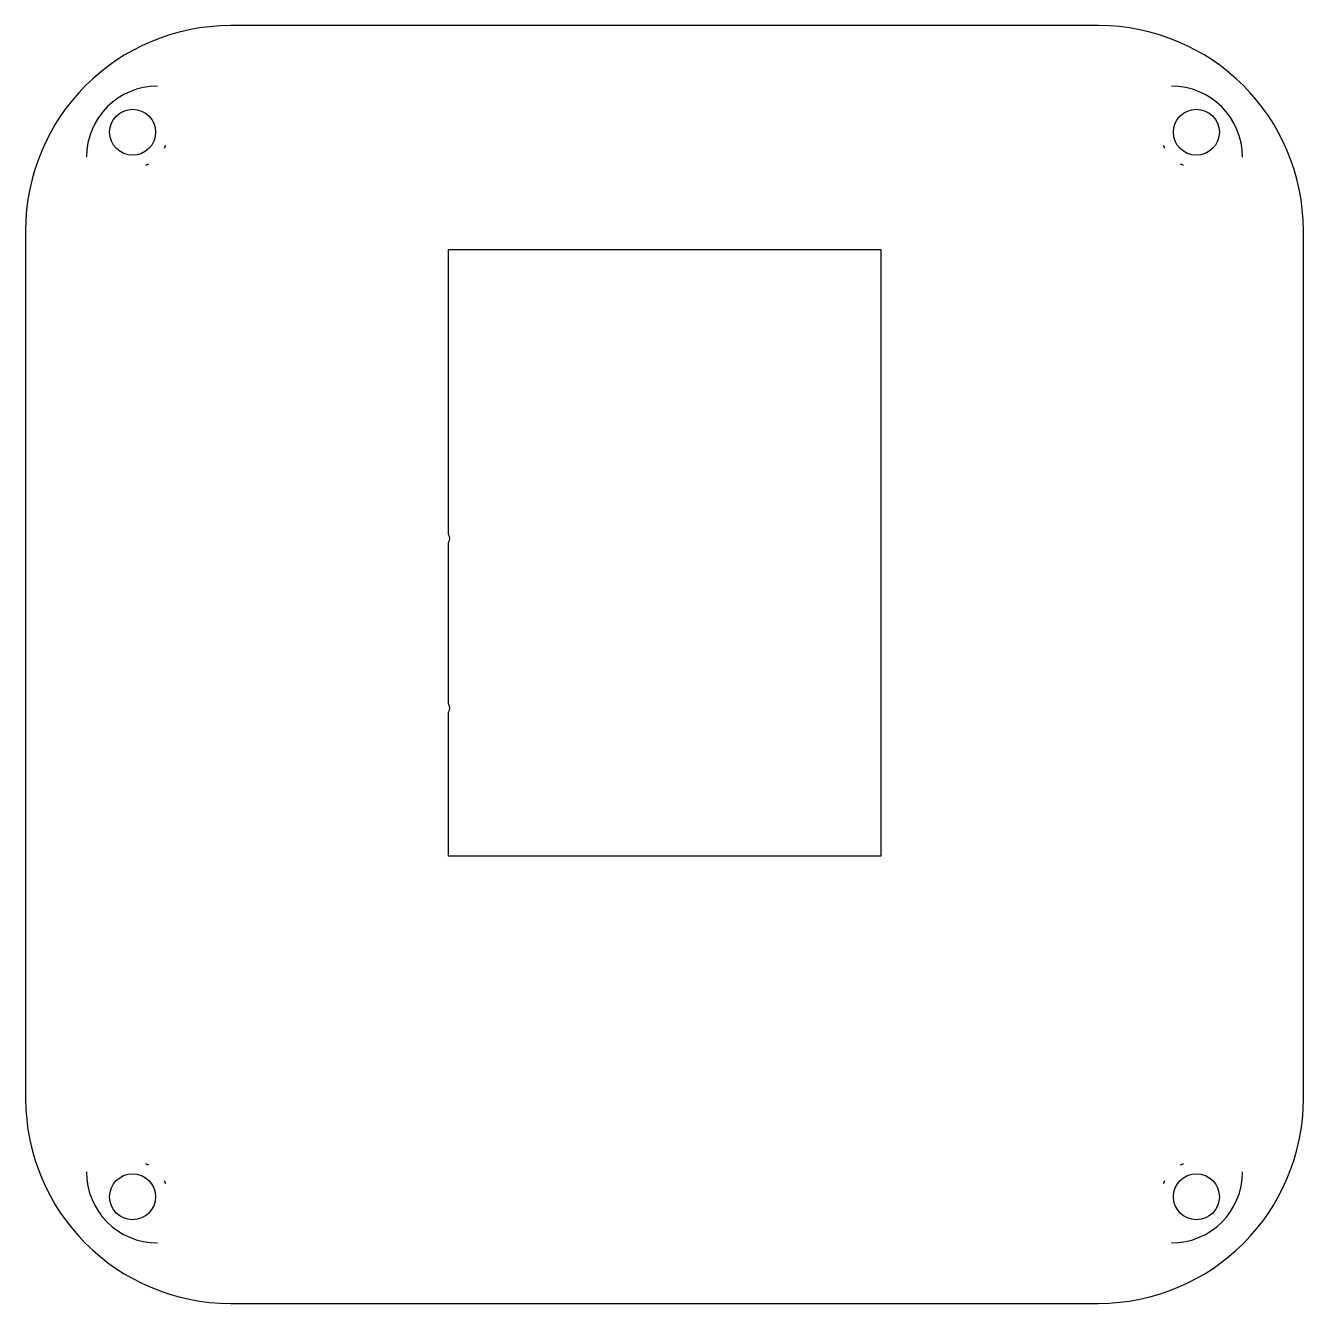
# Model space of a CAD drawing. Header units: millimetres. Extents: x -90 to 90, y -1098 to -918.
import ezdxf

# ---------------------------------------------------------------- set-up
doc = ezdxf.new("R2010")
doc.units = ezdxf.units.MM
doc.layers.get('0').update_dxf_attribs({"linetype": 'CONTINUOUS'})

msp = doc.modelspace()

# ---------------------------------------------------------------- linework, layer by layer
for points in [[(-90.02, -946.86), (-90.01, -1069.14, 0.413914), (-61.14, -1098.02), (61.14, -1098.01, 0.413914), (90.02, -1069.14), (90.01, -946.86, 0.413914), (61.14, -917.98), (-61.14, -917.99, 0.413914)], [(-70.46, -935.24, 0.019564), (-70.3, -934.89, 0.008176)], [(70.3, -934.89, 0.019564), (70.46, -935.24, 0.008176)], [(-72.71, -937.49, 0.008176), (-73.06, -937.65, 0.019564)], [(73.06, -937.65, 0.008176), (72.71, -937.49, 0.019564)], [(30.5, -949.55), (30.5, -1035.01), (-30.42, -1035.01), (-30.42, -1014.73, 0.283012), (-30.42, -1013.58), (-30.42, -990.83, 0.283012), (-30.42, -989.68), (-30.42, -949.55)], [(-73.06, -1078.35, 0.008176), (-72.71, -1078.51, 0.019564)], [(72.71, -1078.51, 0.008176), (73.06, -1078.35, 0.019564)], [(-70.3, -1081.11, 0.019564), (-70.46, -1080.76, 0.008176)], [(70.46, -1080.76, 0.019564), (70.3, -1081.11, 0.008176)]]:
    msp.add_lwpolyline(points, format="xyb", close=True)
for centre in [(-74.93, -933.01), (74.93, -933.01), (-74.94, -1082.99), (74.94, -1082.99)]:
    msp.add_circle(centre, 3.24)
for centre, start, end in [((-71.43, -936.51), 89.9984, 179.9984), ((71.43, -936.51), 0.0016, 90.0016), ((-71.44, -1079.49), 180, 270), ((71.44, -1079.49), -90, 0)]:
    msp.add_arc(centre, 10, start, end)

doc.saveas('drawing.dxf')
